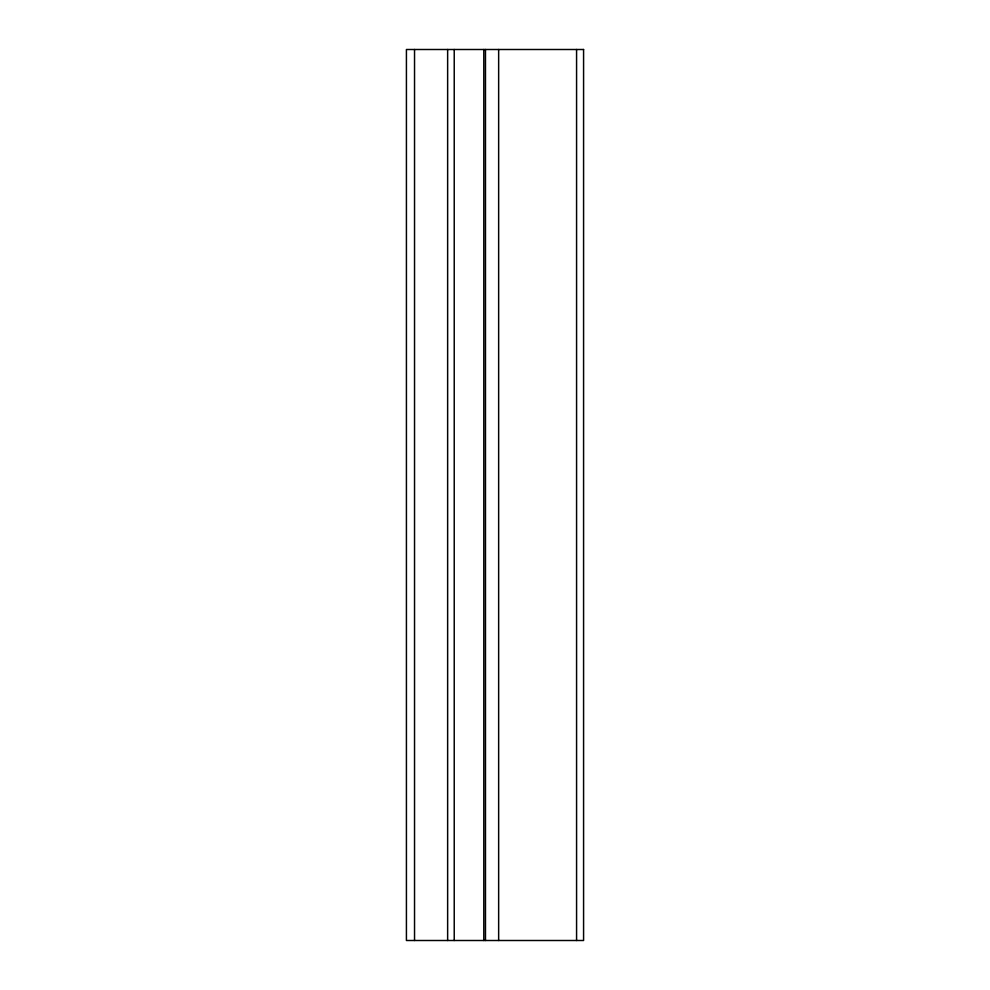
<?xml version="1.0" encoding="UTF-8"?>
<svg xmlns="http://www.w3.org/2000/svg" width="990" height="990" viewBox="0 0 990 990"><rect width="100%" height="100%" fill="white"/><g stroke="black" fill="none" stroke-linecap="round" stroke-linejoin="round"><path stroke-width="1.49" d="M576.576 49.5L576.576 940.5M498.651 49.5L498.651 940.5M485.471 49.5L485.471 940.5M483.801 49.5L483.801 940.5M454.224 49.5L454.224 940.5M447.641 49.5L447.641 940.5M414.538 49.5L414.538 940.5M583.58 49.5L406.42 49.5L406.42 940.5L583.58 940.5L583.58 49.5"/></g></svg>
